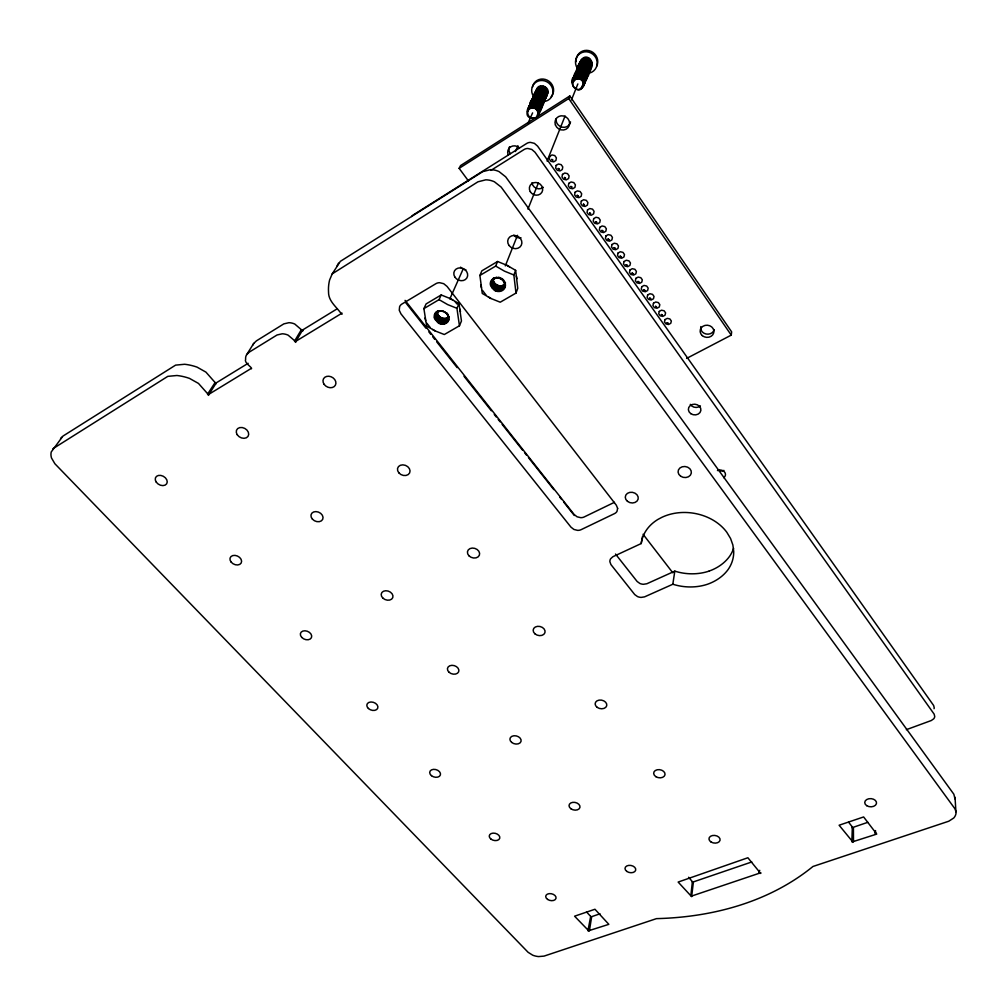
<?xml version="1.0" encoding="UTF-8"?>
<svg xmlns="http://www.w3.org/2000/svg" width="1007" height="1007" viewBox="0 0 1007 1007"><rect width="100%" height="100%" fill="white"/><g stroke="black" fill="none" stroke-linecap="round" stroke-linejoin="round"><path stroke-width="1.5" d="M848.674 822.291L852.337 826.974L851.859 841.739L852.652 842.33L853.483 841.827L853.42 827.238L867.845 822.304M955.001 798.916L953.856 794.233L505.665 176.817L499.019 171.568A19.674 17.748 32 0 0 490.522 169.654L482.768 171.631L340.341 261.354L332.209 273.879L329.591 280.047A51.055 42.961 30.6 0 0 328.534 292.043C328.358 300.816 335.897 306.468 340.668 312.862L341.864 313.039L342.09 314.146L340.555 314.033L296.083 341.134L295.718 342.38L294.522 341.146L301.357 329.679L294.749 324.027A13.695 11.064 31.7 0 0 288.933 322.693L283.836 323.876L256.42 340.857L253.714 343.437L246.677 354.628A10.511 8.32 31.6 0 0 245.645 359.335C243.53 363.187 255.249 369.091 250.441 368.902L209.041 394.19L208.587 395.373L207.543 394.19L215.108 382.522L205.931 372.124L197.02 367.114A47.367 36.088 31.5 0 0 184.659 364.27L175.596 365.126L62.925 436.107L51.244 451.942A17.358 12.399 31.9 0 0 51.483 457.946L54.894 463.761L528.109 952.307L532.69 955.177A13.695 8.673 12.6 0 0 538.581 956.574L544.044 956.109L656.476 918.636C712.314 917.239 769.021 902.259 812.951 866.486L948.77 821.221L953.742 818.011A16.137 11.052 1.3 0 0 956.008 813.366L955.039 797.292M538.544 111.563L538.254 109.134M539.387 109.625L538.481 106.1M542.307 102.941L542.332 101.732M538.871 113.237C540.029 106.893 530.072 103.62 527.429 109.625M539.299 112.268C534.83 91.801 516.1 121.721 536.114 117.693C542.131 114.055 535.384 104.753 529.909 108.391C525.49 111.072 528.083 118.499 533.169 118.297C544.044 117.743 538.808 97.88 529.141 106.415M540.142 110.329L539.525 106.251M540.986 108.404C541.967 102.84 534.025 99.152 530.437 103.532M541.816 106.49C542.974 100.184 533.093 96.936 530.488 102.903M544.359 98.245L544.384 97.05M545.58 95.451L545.316 93.072M546.398 93.613L546.423 92.417C545.064 88.364 539.173 87.08 536.391 90.416M542.647 104.577C543.516 95.036 528.385 96.521 529.959 105.899M543.063 103.633C544.221 94.796 529.544 95.01 530.827 103.998M543.881 101.745C545.102 94.91 534.025 92.203 532.2 99.114M544.711 99.869C545.92 93.047 534.868 90.34 533.055 97.238M545.517 97.994C546.524 92.506 538.682 88.83 535.132 93.185L535.069 94.62M546.738 95.212L546.411 92.329M547.544 93.361C548.538 87.899 540.746 84.248 537.222 88.578M527.353 111.664L527.416 110.115M527.794 110.694L528.751 106.729M528.662 108.769C529.619 95.363 548.4 106.792 537.398 114.773M529.103 107.812L530.047 103.859M583.733 82.675L583.494 80.182M529.531 106.855L529.594 105.307M530.399 104.942L530.462 103.406M531.683 102.097L532.627 98.183M532.111 101.153L532.174 99.63M532.955 99.278L533.018 97.755M533.811 97.415C532.829 85.431 552.012 91.373 544.309 100.524M585.571 77.98L585.621 76.733M586.666 75.198L586.716 73.952M587.748 72.428L587.509 69.961M534.654 95.552L534.717 94.029C539.198 88.868 548.211 95.401 544.284 101.229M535.485 93.701L535.548 92.178M535.9 92.782L536.832 88.918M536.316 91.864L536.379 90.34M584.173 84.324C585.508 77.778 575.287 74.468 572.593 80.623M584.538 83.38C585.873 76.834 575.664 73.524 572.97 79.679M584.903 82.423C586.074 76.696 577.892 72.894 574.217 77.426M585.646 80.547C586.98 74.027 576.81 70.729 574.128 76.859M586.376 78.672C587.71 72.164 577.565 68.866 574.884 74.996M586.741 77.74C587.899 72.038 579.768 68.249 576.117 72.756M587.459 75.877C588.378 65.518 572.177 68.111 574.305 78.068M587.824 74.959C589.158 68.476 579.05 65.191 576.394 71.296M590.58 65.165L590.631 63.932M588.176 74.027C589.523 67.57 579.428 64.284 576.772 70.377M588.541 73.108C589.699 67.444 581.631 63.668 577.993 68.161M589.259 71.27C590.593 64.826 580.535 61.553 577.892 67.633M589.611 70.364C590.945 63.919 580.901 60.647 578.257 66.726M589.964 69.445C591.134 63.819 583.091 60.042 579.478 64.524M590.316 68.539C590.517 57.147 575.236 61.641 576.948 71.598M591.021 66.739C592.192 57.109 576.721 58.469 578.433 67.947M591.373 65.833C592.72 59.426 582.726 56.165 580.108 62.207M591.726 64.939C592.896 59.325 584.903 55.561 581.316 60.03M572.391 82.775L572.48 81.177M573.159 80.887C572.366 66.298 594.004 74.291 583.191 84.135M573.927 79.012L574.015 77.426M575.06 76.205L575.148 74.631M575.815 74.354C576.067 57.097 598.385 68.539 585.029 79.452M576.193 73.435L576.281 71.862M577.313 70.679L577.401 69.118M578.056 68.866L578.144 67.293M578.798 67.054L578.887 65.48M579.163 66.147L579.252 64.586M579.894 64.347L579.982 62.786M580.259 63.454L580.347 61.893M751.763 861.967L693.408 881.893L691.645 896.645L678.139 882.069L747.886 857.75L759.857 872.452C763.658 873.434 756.232 874.668 759.769 870.325M302.855 330.661L302.629 329.969L337.345 308.708M690.84 895.727L692.388 881.654L688.574 877.261M686.623 358.416L731.246 335.13L731.648 331.882L569.786 95.955L460.539 165.589L459.142 168.345L468.444 180.933M672.814 584.224A46.511 36.995 8.2 0 0 707.518 584.249C715.612 581.379 723.064 576.482 728.149 569.484A46.75 37.183 8.2 0 0 733.713 551.446L732.869 544.988L730.591 538.544L726.815 532.275A46.36 36.881 8.2 0 0 708.79 517.875A46.8 37.221 8.2 0 0 685.402 512.475A46.36 36.881 8.2 0 0 661.964 517.283L658.062 519.348A46.511 37.007 8.2 0 0 641.22 543.541L612.86 556.733L610.594 558.822A8.522 6.722 11.5 0 0 609.877 561.73L610.934 564.575L634.725 594.571L637.494 596.559A8.434 6.571 10.3 0 0 641.132 597.403L644.568 596.861L672.814 584.249L674.816 571.133A45.995 36.818 8.1 0 0 709.167 571.082M600.021 913.802L591.663 916.66L589.385 930.883L588.591 931.223L587.95 930.707L590.668 916.42L586.54 911.952M641.195 543.541L642.529 536.391M572.97 82.574C573.94 76.57 583.343 77.879 583.745 83.581C580.233 100.7 562.158 77.942 578.748 74.455C590.53 73.914 583.922 94.847 574.871 88.188C568.615 83.845 577.552 74.329 582.134 80.925M540.293 107.887L540.356 104.338M541.124 105.974L541.2 102.437L538.581 99.706M543.188 101.241L543.541 100.121M546.449 93.815L546.801 92.682M532.602 98.686L533.471 96.307M533.446 96.81L534.717 94.117M547.116 94.708C551.786 87.584 538.758 81.567 536.416 89.824M527.806 111.55C528.562 107.422 534.528 106.616 536.769 109.964M534.289 94.96C535.523 84.273 551.899 91.662 544.724 99.592M535.132 93.097L536.001 90.743M577.074 72.542L577.477 71.296M579.617 63.68L580.838 60.42M579.302 67.054L579.705 65.82M582.612 85.746L582.99 84.575M584.45 81.026L584.84 79.855M588.44 70.855L588.818 69.684M589.498 68.124L589.875 66.966M515.987 293.087L517.749 288.392L515.647 270.354L506.873 265.294L497.584 261.493L481.85 270.833L479.898 275.452L482.277 293.465L490.988 298.5L500.215 302.201L515.987 293.087L513.86 274.987L515.647 270.354M505.313 265.886L517.497 235.311M527.945 209.116L538.393 182.909M547.091 161.082L565.091 115.956M571.472 99.945L577.854 83.933M459.142 168.345L568.728 98.573L569.786 95.955M479.898 275.452L495.696 266.087L497.584 261.493M459.444 325.777L461.458 321.006L458.978 303.585L450.381 298.638L441.192 294.963L426.099 303.925L423.897 308.62L426.641 326.029L435.188 330.938L444.314 334.525L459.444 325.777L456.939 308.293L458.978 303.585M449.827 298.953L463.195 268.894M515.408 151.528L517.963 145.801M528.146 122.904L532.602 112.885M423.897 308.62L439.052 299.633L441.192 294.963M337.068 265.861L338.541 263.129M296.083 341.134L302.629 329.969M209.041 394.19L216.341 382.798L248.125 363.3M535.586 91.662C539.022 81.592 553.334 92.657 544.447 98.636M536.668 91.65L537.348 90.605M535.837 93.5L537.448 91.612M534.579 96.282C536.265 92.455 542.307 92.946 543.679 96.785M533.723 98.157L535.346 96.269L537.738 95.464M530.299 105.748L530.979 104.678M529.43 107.661L531.067 105.748M528.549 109.599L530.198 107.673M529.619 104.804C532.476 95.539 546.6 103.935 539.765 110.959M528.31 107.686C529.77 102.223 537.99 102.286 539.802 107.409M580.473 61.314C586.452 49.796 598.561 64.687 588.264 71.182M581.895 60.433L582.6 59.35M581.177 62.22L582.839 60.282M580.07 64.914L582.915 62.409M577.854 70.377L579.541 68.426M577.112 72.214L579.969 69.684L583.821 69.924M579.365 64.007C585.394 54.68 596.194 67.129 587.962 73.889M575.261 74.065C578.723 64.133 592.959 74.14 585.08 81.303M575.979 74.996L578.849 72.454M547.518 93.789L545.253 96.785M546.713 95.64L544.85 97.717M540.054 107.913L540.709 106.931M543.49 102.399L544.686 100.285M543.868 102.16L541.993 104.25M542.672 104.287C548.374 98.699 538.883 90.064 533.874 95.98M543.05 104.048L540.746 107.094M541.804 106.906L539.916 108.995M540.13 110.732L538.242 112.834M538.871 113.64L536.97 115.742M537.65 115.805L538.443 114.609M590.794 66.638L591.613 65.43M591.26 66.324L589.322 68.463M589.032 71.157L589.85 69.936M588.68 72.063L589.498 70.855M589.145 71.761L587.194 73.914M588.428 73.599L586.477 75.752M586.892 76.658L588.075 74.518M587.358 76.356L585.394 78.521M60.546 438.737L61.553 437.265M582.285 85.822L582.977 84.802M585.797 79.44L586.64 78.219M586.275 79.15L584.299 81.315M584.715 82.247L585.545 81.026M584.815 82.901L582.461 86.023M584.073 84.789L582.084 86.967M583.708 85.746L580.334 88.528M246.677 354.628L249.396 352.035L277.063 334.979L282.224 333.795A13.859 11.127 31.4 0 1 288.103 335.142L294.799 340.844M332.209 273.879L477.935 181.814L485.789 179.825A19.926 17.887 31.4 0 1 494.387 181.764L501.134 187.063L954.85 808.671L956.033 811.743M853.407 827.779L852.199 827.867L852.337 826.974M538.594 87.848L540.646 86.464M536.932 91.524L537.864 90.693M536.102 93.374L537.033 92.543M535.674 94.306L536.618 93.462M533.559 98.976L535.648 97.578M532.703 100.864L533.647 100.033M530.551 105.634L531.507 104.791M582.247 60.244L583.204 59.388M529.682 107.56L530.639 106.717M581.517 62.031L584.903 60.357M533.018 97.855C539.462 91.033 548.437 103.28 540.331 108.039M531.734 100.687C538.216 93.852 547.166 106.125 539.085 110.908M578.937 68.375L579.919 67.507M575.941 75.764L578.106 74.317M52.905 448.732L167.804 376.354L176.955 375.498A47.908 36.252 31.3 0 1 189.467 378.38L198.48 383.428L207.794 393.901M544.044 99.567L545.127 98.661M542.811 102.374L543.906 101.468M541.162 106.138L542.257 105.231M537.814 113.804L538.921 112.885M586.112 76.67L587.245 75.726M215.108 382.522L215.75 383.957L216.341 382.798M301.357 329.679L301.383 330.925L302.654 331.013M490.875 170.41L524.03 149.565A7.653 7.049 32.4 0 1 527.857 148.482L531.797 149.451L535.032 152.258L934.156 714.152L934.735 716.506A7.729 5.576 0.3 0 1 933.678 718.86L931.299 720.521L906.363 729.672M582.122 62.082L583.28 61.503M581.391 63.882L582.55 63.303M580.649 65.694L581.819 65.115M539.11 87.936L540.23 87.382M578.421 71.182L580.888 70.352L583.456 70.842M578.056 72.101L579.226 71.522M577.301 73.964L578.471 73.385M535.774 95.325L536.907 94.771M576.545 75.827L577.728 75.248M534.931 97.201L536.064 96.647M575.79 77.703L579.591 76.947M534.075 99.089L535.221 98.522M533.219 100.977L534.365 100.41M532.363 102.878L536.076 102.148M614.446 502.304L584.224 516.943A7.062 5.69 13.7 0 1 580.674 517.661L577.061 516.78L574.128 514.476L405.066 300.363M674.816 571.133L646.859 583.745L643.46 584.287A8.346 6.533 10.3 0 1 639.86 583.456L637.129 581.48L615.504 554.039M590.668 916.42L591.008 917.327L591.663 916.66M692.388 881.654L692.564 882.573L693.471 881.981M709.155 571.057C717.185 568.238 724.549 563.303 729.584 556.355A46.221 37.007 8.1 0 0 733.587 548.362M589.259 930.556L608.832 924.338L594.948 909.258L574.582 916.194L588.264 930.317M691.872 895.978L759.58 873.157M853.382 841.55L876.745 834.086L863.628 816.954L839.108 825.224L852.287 841.286M584.715 57.928L587.27 57.751M584.362 58.821L586.917 58.645L590.115 60.697M583.997 59.715L587.798 59.942M581.454 66.021L584.035 65.845M581.077 66.94L583.67 66.764M580.712 67.847L584.551 68.086L587.144 70.88M580.347 68.766L582.94 68.589L586.187 70.666M576.583 78.068L579.214 77.891M539.412 89.22L541.93 89.044M538.997 90.139L541.514 89.975M538.581 91.058L542.332 91.285L544.9 93.991M538.166 91.977L540.696 91.813L543.881 93.827M537.751 92.908L541.502 93.148M533.081 103.268L535.648 103.104L538.896 105.143M532.653 104.225L535.221 104.061M532.225 105.181L536.039 105.42L538.669 108.164M531.784 106.15L534.365 105.987L536.731 107.082M531.356 107.12L535.183 107.359L537.826 110.103M583.091 64.863L584.4 64.939M578.647 75.928L582.348 77.136L584.161 80.484M541.061 88.05L542.332 88.138M535.208 101.115L536.504 101.204M539.022 95.539L540.255 95.942M538.607 96.471L540.935 97.566L542.748 100.788M538.191 97.415L542.03 100.536M537.763 98.359L540.104 99.454L541.917 102.689M536.92 100.247L540.784 103.381M543.151 86.3L545.454 87.382M542.748 87.219L545.92 89.22M539.45 94.608L540.671 95.01M581.832 71.359L584.198 72.479L585.986 75.802M581.467 72.277L582.726 72.693M581.089 73.209L583.468 74.329L584.966 76.431M586.2 60.433L588.529 61.54L590.001 63.617M585.847 61.326L589.045 63.391M585.482 62.233L586.729 62.635M585.117 63.126L587.459 64.247L589.221 67.545M456.939 308.293L447.712 304.618L439.052 299.633M513.86 274.987L504.532 271.185L495.696 266.087M432.62 329.465L435.188 330.938M450.381 298.638L452.949 300.136M488.395 296.977L490.988 298.5M506.873 265.294L509.479 266.83M537.738 101.606L539.739 103.23M537.323 102.55L539.941 105.294M536.467 104.464L537.574 105.156M543.553 88.528L546.121 91.222M543.151 89.447L545.718 92.141M542.735 90.366L543.83 91.058M581.983 74.556L583.091 75.261M581.605 75.487L584.236 78.307M580.863 77.363L581.983 78.08M580.485 78.307L583.129 81.126M585.998 64.448L587.106 65.153M585.646 65.354L588.226 68.136M585.281 66.261L587.27 67.922M584.916 67.167L586.024 67.872M588.503 58.167L589.598 58.859M541.766 95.69L543.566 98.913M541.351 96.634L542.861 98.661M875.234 834.186L875.196 831.316M583.833 73.398L585.331 75.5M430.316 327.627L426.767 323.146M587.824 63.34L589.296 65.417M455.252 301.987L457.216 304.139M486.066 295.089L482.542 290.457M405.418 302.327L425.923 328.206M428.856 331.907L430.807 334.362M432.758 336.829L434.709 339.296M436.66 341.763L457.165 367.643M464 376.266L491.34 410.768M494.273 414.469L496.224 416.923M498.175 419.39L500.139 421.857M502.09 424.325L522.595 450.192M524.546 452.659L526.497 455.126M528.448 457.593L553.837 489.629M559.703 497.017L561.654 499.485M563.605 501.952L574.342 515.508M643.058 534.264L672.789 572.769M568.728 98.573L731.246 335.13M583.984 76.23L584.891 78.609M585.457 72.504L586.061 73.649M587.987 66.097L588.868 68.451M537.398 111.072L537.713 112.281M546.524 90.303L546.826 91.499M544.497 94.922L544.8 96.118M424.967 318.011L425.634 320.616M459.872 309.061L460.501 311.679M582.751 82.071L583.04 83.317M586.791 71.799L587.068 73.033M589.649 64.511L589.926 65.732M587.874 69.042L588.151 70.276M590.706 61.817L590.983 63.038M480.817 285.145L481.434 287.838M516.364 276.056L516.943 278.763M875.524 830.574L875.561 833.444M521.009 237.79A7.162 6.432 26.6 0 1 513.784 235.223M465.889 269.75A7.049 6.168 28.2 0 1 460.539 267.145M252.996 344.923A10.397 8.27 31.9 0 1 253.714 343.437M934.043 708.676A7.678 5.564 0.2 0 0 934.232 707.858L933.653 705.517L537.6 146.141L534.39 143.346L530.475 142.39A7.59 7.011 32.9 0 0 526.686 143.472L413.361 214.881A7.339 6.394 33.4 0 0 411.662 216.53M543.277 187.277A6.759 6.193 28.8 0 1 531.948 182.708M717.462 470.559A5.262 4.343 6.1 0 1 724.436 471.893A5.262 4.343 6.1 0 1 723.743 477.708M723.932 470.407A5.224 4.33 6 0 1 718.746 470.37M700.394 405.884A6.243 5.337 7.3 0 1 690.273 404.348M505.124 282.237A6.546 5.74 25 0 1 497.823 288.015A6.546 5.74 25 0 1 492.876 279.442M505.325 283.961A7.754 6.785 24.9 0 1 502.38 290.545A7.754 6.785 24.9 0 1 494.336 290.368M490.409 285.182A7.754 6.785 24.9 0 1 493.329 278.561A7.754 6.785 24.9 0 1 501.398 278.738M499.988 291.061A7.754 6.785 25 0 1 490.862 285.837M498.264 277.277A7.754 6.785 25 0 1 500.504 277.869M501.536 278.373A7.754 6.785 25 0 1 503.374 279.782M504.922 284.44A6.546 5.727 25 0 1 496.514 286.693A6.546 5.727 25 0 1 493.178 278.7M505.224 283.697A6.533 5.727 25 0 1 496.816 285.938A6.533 5.727 25 0 1 493.48 277.957M504.645 286.97A7.729 6.785 25 0 1 501.939 288.556M495.394 287.738A7.729 6.785 25 0 1 492.838 285.497M504.029 285.031A7.137 6.269 25.1 0 1 492.939 279.606M505.514 282.942A6.533 5.727 25.1 0 1 498.717 285.761A6.533 5.727 25.1 0 1 493.304 280.16M502.971 285.938A7.716 6.772 25.1 0 1 496.438 285.119M501.473 287.285A7.716 6.772 25.1 0 1 499.233 287.31M502.833 286.29A7.716 6.772 25.1 0 1 500.655 286.63M503.613 280.059A6.546 5.74 25 0 1 501.65 288.443A6.546 5.74 25 0 1 492.561 284.817A6.546 5.74 25 0 1 496.627 277.277M494.135 287.864A7.741 6.785 25 0 1 492.536 286.252M500.29 290.306A7.741 6.785 25 0 1 498.037 290.331M493.833 288.619A7.741 6.785 25 0 1 492.234 287.008M448.379 318.011A6.432 5.488 26.7 0 1 440.235 320.163A6.432 5.488 26.7 0 1 436.799 312.422M448.82 316.941A7.615 6.495 26.6 0 1 446.114 323.285A7.615 6.495 26.6 0 1 438.284 323.083M434.344 318.074A7.615 6.495 26.6 0 1 437.025 311.692A7.615 6.495 26.6 0 1 444.88 311.893M448.933 319.534A7.615 6.495 26.6 0 1 436.635 321.359M435.905 320.541A7.615 6.495 26.6 0 1 434.508 317.696M434.533 314.725A7.615 6.495 26.6 0 1 438.599 310.697M444.276 311.78A6.445 5.488 26.6 0 1 446.025 321.472A6.445 5.488 26.6 0 1 435.842 317.444A6.445 5.488 26.6 0 1 443.244 311.364M448.707 317.255A6.42 5.488 26.7 0 1 440.575 319.395A6.42 5.488 26.7 0 1 437.139 311.666M445.182 320.692A7.59 6.483 26.7 0 1 443.004 320.717M438.876 319.043A7.59 6.483 26.7 0 1 437.277 317.482M449.046 316.488A6.42 5.476 26.7 0 1 442.488 319.181A6.42 5.476 26.7 0 1 437.088 313.756M444.842 321.46A7.603 6.483 26.7 0 1 442.665 321.472M438.536 319.798A7.603 6.483 26.7 0 1 436.937 318.25M442.589 318.98A7.578 6.47 26.7 0 1 440.5 318.124M437.969 315.959A7.578 6.47 26.7 0 1 436.572 313.127M448.027 317.709A7.011 5.992 26.7 0 1 437.101 312.434M447.423 317.822A6.42 5.476 26.7 0 1 437.428 312.988M447.032 318.564A7.578 6.47 26.7 0 1 444.93 318.879M443.835 318.816A7.578 6.47 26.7 0 1 440.663 317.759M442.249 319.735A7.59 6.483 26.7 0 1 437.617 316.727M447.196 313.089A6.432 5.488 26.6 0 1 443.105 321.661A6.432 5.488 26.6 0 1 436.446 313.19M441.23 322.026A7.603 6.483 26.7 0 1 439.14 321.183M438.196 320.566A7.603 6.483 26.7 0 1 436.597 319.018M438.8 321.95A7.615 6.483 26.6 0 1 436.245 319.773M508.17 154.776A7.339 6.734 33.8 0 1 519.335 147.739M510.31 153.668A7.313 6.722 34 0 1 509.529 146.77M714.227 329.641A6.885 6.08 6 0 1 705.97 333.984A6.885 6.08 6 0 1 700.822 326.583M570.528 121.872A7.414 6.973 33.7 0 1 562.107 127.159A7.414 6.973 33.7 0 1 556.179 118.637M532.476 87.219A10.901 10.246 40.4 0 1 547.367 80.245A10.901 10.246 40.4 0 1 551.169 96.748M533.672 96.647A10.926 10.259 40.2 0 1 537.7 81.252A10.926 10.259 40.2 0 1 552.579 88.817A10.926 10.259 40.2 0 1 543.339 101.556M576.117 61.616A11.052 10.599 43.1 0 1 588.881 50.614A11.052 10.599 43.1 0 1 596.698 66.235M577.426 68.4A11.077 10.624 42.8 0 1 581.807 52.578A11.077 10.624 42.8 0 1 596.861 60.307A11.077 10.624 42.8 0 1 587.207 73.423M617.643 508.397L616.976 511.405A7.225 5.853 12.2 0 1 614.471 513.633L581.165 529.644A7.137 5.715 13.8 0 1 577.577 530.362L573.927 529.455L570.956 527.139L400.962 313.882L399.25 310.232L399.615 306.682A7.804 6.596 28.7 0 1 401.994 304.001L435.855 283.71A7.892 6.785 28.1 0 1 439.681 282.703L443.697 283.684L447.058 286.429L616.334 505.224L617.643 508.397M549.734 156.362L549.268 158.98L550.892 161.271L553.636 161.888L555.927 160.491L556.393 157.872L554.781 155.569L552.012 154.952L549.734 156.362M551.836 159.446L552.78 160.075L551.836 159.446M556.128 165.412L555.663 168.018L557.274 170.296L560.018 170.913L562.296 169.516L562.775 166.923L561.163 164.632L558.407 164.015L556.128 165.412M558.23 168.496L559.175 169.126L558.23 168.496M562.485 174.412L562.007 176.993L563.605 179.259L566.349 179.875L568.628 178.491L569.106 175.91L567.507 173.645L564.763 173.028L562.485 174.412M564.587 177.496L565.519 178.126L564.587 177.496M568.804 183.362L568.326 185.93L569.912 188.171L572.643 188.787L574.921 187.415L575.412 184.86L573.814 182.594L571.082 181.977L568.804 183.362M570.919 186.446L571.838 187.063L570.919 186.446M575.085 192.249L574.594 194.804L576.18 197.032L578.899 197.649L581.177 196.289L581.668 193.747L580.095 191.506L577.363 190.889L575.085 192.249M577.2 195.345L578.119 195.95L577.2 195.345M581.329 201.098L580.838 203.628L582.411 205.843L585.117 206.46L587.396 205.113L587.899 202.583L586.326 200.355L583.607 199.738L581.329 201.098M583.443 204.182L584.362 204.799L583.443 204.182M587.534 209.884L587.043 212.389L588.604 214.604L591.31 215.221L593.576 213.874L594.08 211.357L592.519 209.141L589.812 208.537L587.534 209.884M589.649 212.968L590.568 213.585L589.649 212.968M593.715 218.62L593.211 221.112L594.759 223.302L597.453 223.919L599.731 222.585L600.235 220.092L598.687 217.89L595.98 217.273L593.715 218.62M595.829 221.716L596.736 222.32L595.829 221.716M599.845 227.305L599.341 229.785L600.877 231.962L603.571 232.579L605.836 231.258L606.352 228.778L604.804 226.588L602.11 225.971L599.845 227.305M601.959 230.402L602.866 230.993L601.959 230.402M605.937 235.928L605.434 238.395L606.969 240.572L609.65 241.177L611.916 239.867L612.432 237.4L610.897 235.235L608.203 234.618L605.937 235.928M608.064 239.037L608.971 239.628L608.064 239.037M612.004 244.512L611.488 246.967L613.011 249.119L615.692 249.723L617.958 248.427L618.474 245.985L616.951 243.82L614.27 243.216L612.004 244.512M614.132 247.621L615.025 248.213L614.132 247.621M618.034 253.047L617.505 255.476L619.028 257.628L621.697 258.233L623.962 256.949L624.491 254.519L622.968 252.367L620.299 251.75L618.034 253.047M620.161 256.156L621.055 256.747L620.161 256.156M624.025 261.53L623.497 263.947L625.007 266.075L627.663 266.691L629.929 265.407L630.458 262.991L628.96 260.851L626.291 260.247L624.025 261.53M626.153 264.64L627.046 265.231L626.153 264.64M629.992 269.964L629.451 272.368L630.948 274.483L633.604 275.087L635.858 273.828L636.399 271.424L634.901 269.297L632.245 268.693L629.992 269.964M632.106 273.073L633 273.665L632.106 273.073M635.908 278.347L635.367 280.739L636.865 282.841L639.508 283.445L641.761 282.187L642.315 279.808L640.817 277.693L638.161 277.089L635.908 278.347M638.035 281.457L638.916 282.048L638.035 281.457M641.799 286.693L641.258 289.059L642.743 291.149L645.374 291.753L647.627 290.507L648.181 288.14L646.695 286.038L644.052 285.434L641.799 286.693M643.926 289.802L644.807 290.381L643.926 289.802M647.652 294.975L647.111 297.329L648.584 299.419L651.214 300.023L653.467 298.777L654.021 296.436L652.549 294.346L649.905 293.742L647.652 294.975M649.779 298.097L650.66 298.664L649.779 298.097M653.48 303.22L652.926 305.562L654.386 307.639L657.017 308.23L659.27 307.009L659.824 304.668L658.364 302.591L655.733 301.987L653.48 303.22M655.607 306.342L656.488 306.908L655.607 306.342M659.27 311.415L658.716 313.743L660.164 315.808L662.782 316.399L665.035 315.178L665.602 312.862L664.142 310.798L661.523 310.194L659.27 311.415M661.398 314.536L662.266 315.103L661.398 314.536M665.023 319.571L664.469 321.875L665.917 323.927L668.522 324.518L670.763 323.31L671.342 321.006L669.894 318.955L667.276 318.363L665.023 319.571M667.15 322.681L668.031 323.247L667.15 322.681M570.969 808.797A5.551 3.839 12.1 0 0 579.919 807.501A5.551 3.839 12.1 0 0 572.668 802.365A5.551 3.839 12.1 0 0 570.969 808.797M509.038 245.456A7.263 6.483 26.2 0 0 521.286 245.28A7.263 6.483 26.2 0 0 514.048 235.411A7.263 6.483 26.2 0 0 509.038 245.456M324.178 384.397A6.747 5.425 28.5 0 0 335.331 385.291A6.747 5.425 28.5 0 0 328.861 376.24A6.747 5.425 28.5 0 0 324.178 384.397M655.909 776.699A5.74 4.066 9.5 0 0 665.01 774.698A5.74 4.066 9.5 0 0 657.13 769.776A5.74 4.066 9.5 0 0 655.909 776.699M711.093 842.028A5.601 3.827 8 0 0 720.055 840.228A5.601 3.827 8 0 0 712.478 835.533A5.601 3.827 8 0 0 711.093 842.028M468.96 555.801A6.243 4.859 18 0 0 479.345 555.285A6.243 4.859 18 0 0 472.245 548.06A6.243 4.859 18 0 0 468.96 555.801M237.224 434.722A6.558 5.035 29.2 0 0 247.999 436.421A6.558 5.035 29.2 0 0 242.234 427.547A6.558 5.035 29.2 0 0 237.224 434.722M431.462 775.68A5.539 3.827 16.4 0 0 440.399 774.924A5.539 3.827 16.4 0 0 433.438 769.361A5.539 3.827 16.4 0 0 431.462 775.68M511.644 742.398A5.702 4.053 14.3 0 0 520.984 741.555A5.702 4.053 14.3 0 0 513.985 735.752A5.702 4.053 14.3 0 0 511.644 742.398M156.274 482.164A6.382 4.683 29.6 0 0 166.646 483.838A6.382 4.683 29.6 0 0 160.793 475.417A6.382 4.683 29.6 0 0 156.274 482.164M680.656 476.223A6.671 5.513 8.2 0 0 691.318 473.063A6.671 5.513 8.2 0 0 682.192 466.795A6.671 5.513 8.2 0 0 680.656 476.223M398.835 472.824A6.47 5.136 22.7 0 0 409.61 472.963A6.47 5.136 22.7 0 0 402.825 464.856A6.47 5.136 22.7 0 0 398.835 472.824M597.164 707.342A5.891 4.305 11.6 0 0 606.705 705.756A5.891 4.305 11.6 0 0 599.064 700.117A5.891 4.305 11.6 0 0 597.164 707.342M231.132 562.082A6.118 4.469 25.6 0 0 241.164 563.039A6.118 4.469 25.6 0 0 235.009 555.386A6.118 4.469 25.6 0 0 231.132 562.082M454.874 277.089A7.137 6.206 27.8 0 0 466.896 277.919A7.137 6.206 27.8 0 0 460.476 267.9A7.137 6.206 27.8 0 0 454.874 277.089M382.849 598.082A6.067 4.532 20.4 0 0 392.755 597.642A6.067 4.532 20.4 0 0 385.681 590.744A6.067 4.532 20.4 0 0 382.849 598.082M301.722 637.393A5.891 4.242 22.1 0 0 311.402 637.708A5.891 4.242 22.1 0 0 304.957 630.785A5.891 4.242 22.1 0 0 301.722 637.393M627.462 501.348A6.546 5.325 11.1 0 0 638.136 499.107A6.546 5.325 11.1 0 0 629.715 492.398A6.546 5.325 11.1 0 0 627.462 501.348M312.397 519.121A6.281 4.783 24.5 0 0 322.706 519.31A6.281 4.783 24.5 0 0 315.883 511.594A6.281 4.783 24.5 0 0 312.397 519.121M490.887 839.045A5.387 3.625 14.2 0 0 499.686 838.416A5.387 3.625 14.2 0 0 493.027 833.129A5.387 3.625 14.2 0 0 490.887 839.045M448.921 672.147A5.866 4.292 17 0 0 458.638 671.833A5.866 4.292 17 0 0 451.929 665.325A5.866 4.292 17 0 0 448.921 672.147M547.581 899.415A5.249 3.436 12.5 0 0 556.002 898.357A5.249 3.436 12.5 0 0 549.105 893.65A5.249 3.436 12.5 0 0 547.581 899.415M534.944 633.831A6.055 4.569 14.4 0 0 544.913 632.748A6.055 4.569 14.4 0 0 537.537 626.341A6.055 4.569 14.4 0 0 534.944 633.831M626.82 871.42A5.413 3.625 10.4 0 0 635.644 870.287A5.413 3.625 10.4 0 0 628.683 865.391A5.413 3.625 10.4 0 0 626.82 871.42M866.7 805.663A5.916 4.104 3.2 0 0 876.417 803.712A5.916 4.104 3.2 0 0 868.789 798.765A5.916 4.104 3.2 0 0 866.7 805.663M368.386 708.475A5.702 4.028 19 0 0 377.713 708.223A5.702 4.028 19 0 0 370.991 701.992A5.702 4.028 19 0 0 368.386 708.475M690.789 413.65A6.294 5.35 7.4 0 0 700.859 410.504A6.294 5.35 7.4 0 0 692.275 404.499A6.294 5.35 7.4 0 0 690.789 413.65M530.274 191.657A6.81 6.231 28.5 0 0 541.842 192.375A6.81 6.231 28.5 0 0 535.951 182.494A6.81 6.231 28.5 0 0 530.274 191.657M492.989 286.819A6.558 5.74 25 0 0 504.041 286.705A6.558 5.74 25 0 0 497.433 277.919A6.558 5.74 25 0 0 492.989 286.819M492.285 287.662A7.175 6.281 25 0 0 504.381 287.536A7.175 6.281 25 0 0 497.143 277.919A7.175 6.281 25 0 0 492.285 287.662M434.86 317.343A7.049 6.004 26.6 0 0 445.849 322.681A7.049 6.004 26.6 0 0 444.251 311.88A7.049 6.004 26.6 0 0 434.86 317.343M555.423 124.956A7.439 6.986 33.4 0 0 567.885 127.801A7.439 6.986 33.4 0 0 563.555 115.969A7.439 6.986 33.4 0 0 555.423 124.956M702.294 335.621A6.911 6.092 6 0 0 713.736 332.839A6.911 6.092 6 0 0 705.026 325.412A6.911 6.092 6 0 0 702.294 335.621"/></g></svg>
